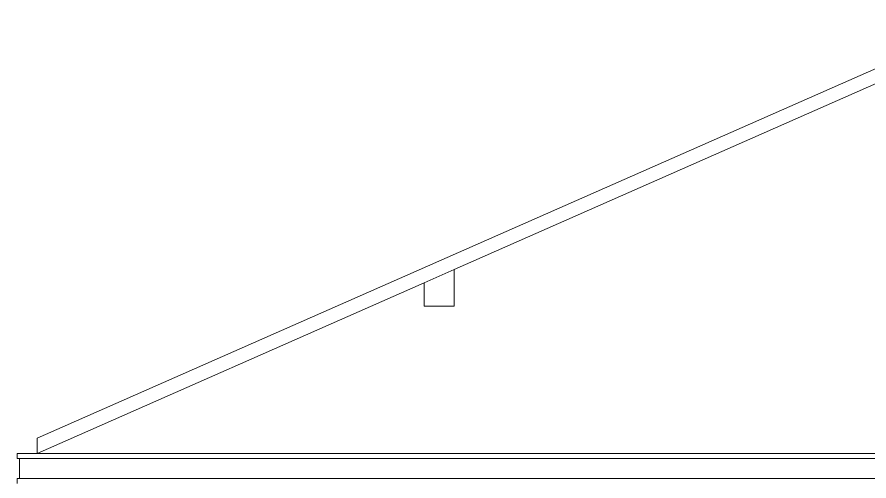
# Model space of a CAD drawing. Header units: metres. Extents: x 12.2 to 77.2, y 18.8 to 35.5.
# Drawn here: x 61.046 to 65.36, y 32.201 to 34.551 of the extents above; entities that cross this region are included whole.
import ezdxf

# ---------------------------------------------------------------- set-up
doc = ezdxf.new("R2010")
doc.units = ezdxf.units.M
doc.layers.add('0inne_gulv', color=7, linetype='Continuous', lineweight=13)

# ---------------------------------------------------------------- blocks, each defined once
blk = doc.blocks.new('One bedroom house rs')
for p, q in [((-9.4143, 0.4315), (-4.5756, 2.5651)), ((-4.6518, 2.4553), (-7.3025, 1.2865)), ((-7.3025, 1.2865), (-7.4549, 1.2193)), ((-7.3025, 1.1005), (-7.3025, 1.2865)), ((-7.4549, 1.2193), (-9.4143, 0.3553)), ((-7.4549, 1.1005), (-7.4549, 1.2193)), ((-7.3025, 1.1005), (-7.4549, 1.1005)), ((-9.4143, 0.3553), (-9.4143, 0.4315)), ((-9.5159, 0.3299), (-9.5159, 0.3553)), ((-9.4143, 0.3553), (-9.5159, 0.3553)), ((0.2631, 0.3553), (-9.4143, 0.3553)), ((-9.5032, 0.3299), (-9.5159, 0.3299)), ((-9.5032, 0.3299), (0.352, 0.3299)), ((-9.5032, 0.2283), (-9.5032, 0.3299)), ((-9.5159, 0.2029), (-9.5159, 0.2283)), ((-9.5032, 0.2283), (-9.5159, 0.2283)), ((0.352, 0.2283), (-9.5032, 0.2283))]:
    blk.add_line(p, q)

msp = doc.modelspace()

# ---------------------------------------------------------------- block references
at = {"layer": '0inne_gulv'}
msp.add_blockref('One bedroom house rs', (70.562, 31.9859), dxfattribs=at)

doc.saveas('drawing.dxf')
